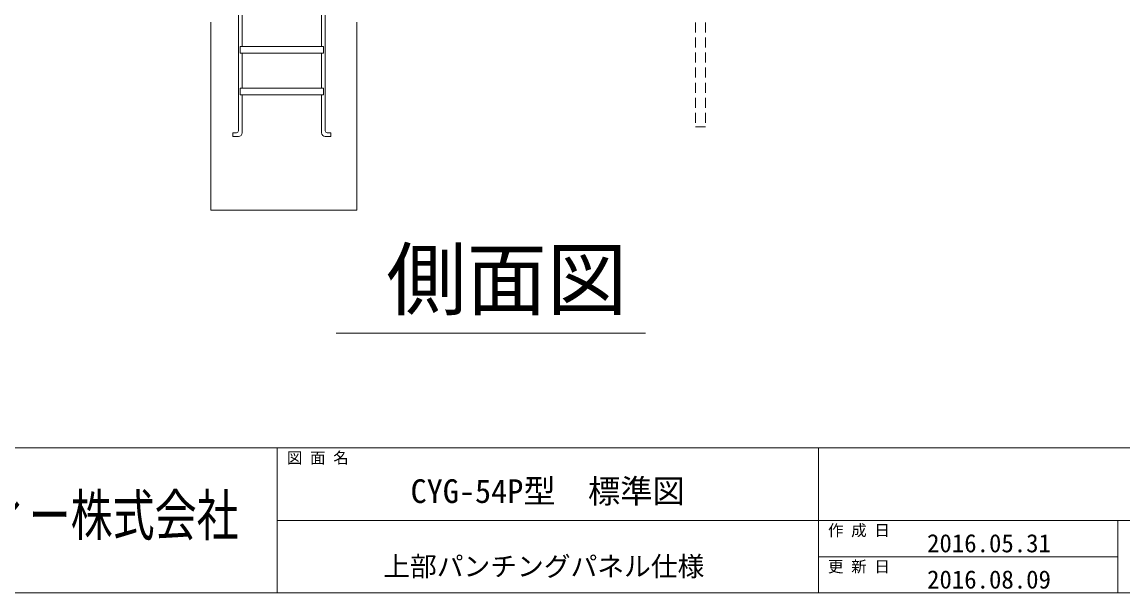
# Model space of a CAD drawing. Units: millimetres, scale not verified. Extents: x -9305 to 9305, y -6415 to 6415.
# Drawn here: x 316 to 5584, y -6415 to -3684 of the extents above; entities that cross this region are included whole.
import ezdxf
from ezdxf.enums import TextEntityAlignment as Align

# ---------------------------------------------------------------- set-up
doc = ezdxf.new("R2010")
doc.units = ezdxf.units.MM
doc.header["$LTSCALE"] = 40
doc.linetypes.add('DASHED1', pattern=[1.8, 1.2, -0.6])
for name, color, linetype, lineweight in [('0-3_CYG-36', 7, 'Continuous', 9), ('0-A_TEXT', 7, 'Continuous', 9), ('0-C_ﾛｺﾞ', 5, 'Continuous', 9), ('0-D_図面枠', 7, 'Continuous', 9)]:
    doc.layers.add(name, color=color, linetype=linetype, lineweight=lineweight)
doc.styles.add('ＭＳ ゴシック', font='')
doc.styles.get('ＭＳ ゴシック').set_extended_font_data('MS Gothic')

msp = doc.modelspace()

# ---------------------------------------------------------------- linework, layer by layer
at = {"layer": '0-3_CYG-36'}
for p, q in [((1218.9, -3684.44), (1218.9, -4584.44)), ((1351.5, -3634.66), (1351.5, -4204.76)), ((1369.4, -3801.81), (1369.4, -3634.66)), ((1749.47, -3636.65), (1749.47, -3801.81)), ((1767.38, -4204.76), (1767.38, -3636.65)), ((1918.9, -4584.44), (1918.9, -3684.76)), ((1369.4, -4000.8), (1369.4, -3833.64)), ((1749.47, -3833.64), (1749.47, -4000.8)), ((1369.4, -4213.71), (1369.4, -4032.63)), ((1749.47, -4032.63), (1749.47, -4213.71)), ((1351.5, -4231.62), (1324.63, -4231.62)), ((1767.38, -4231.62), (1794.24, -4231.62)), ((1218.9, -4584.44), (1918.9, -4584.44))]:
    msp.add_line(p, q, dxfattribs=at)
at = {"layer": '0-3_CYG-36', "linetype": 'DASHED1'}
for p, q in [((3538.02, -3686.51), (3538.02, -4186.43)), ((3586.62, -3686.51), (3586.62, -4186.43)), ((3538.02, -4186.43), (3586.62, -4186.43))]:
    msp.add_line(p, q, dxfattribs=at)
at = {"layer": '0-3_CYG-36'}
for points in [[(1758.42, -3833.64), (1360.45, -3833.64), (1360.45, -3801.81), (1758.42, -3801.81)], [(1758.42, -4032.63), (1360.45, -4032.63), (1360.45, -4000.8), (1758.42, -4000.8)]]:
    msp.add_lwpolyline(points, close=True, dxfattribs=at)
for points in [[(1324.63, -4231.62), (1324.63, -4213.71), (1342.54, -4213.71)], [(1794.24, -4231.62), (1794.24, -4213.71), (1776.34, -4213.71)]]:
    msp.add_lwpolyline(points, dxfattribs=at)
for centre, radius, start, end in [((1342.54, -4204.76), 8.96, 270, 0), ((1351.5, -4213.71), 17.91, 270, 0), ((1767.38, -4213.71), 17.91, 180, 270), ((1776.34, -4204.76), 8.96, 180, 270)]:
    msp.add_arc(centre, radius, start, end, dxfattribs=at)
at = {"layer": '0-A_TEXT'}
msp.add_line((1818.89, -5172.85), (3299.74, -5172.85), dxfattribs=at)
at = {"layer": '0-D_図面枠'}
for p, q in [((-9304.61, -5721.47), (9304.61, -5721.47)), ((1537.28, -5721.47), (1537.28, -6414.98)), ((4126.39, -5721.47), (4126.39, -6414.98)), ((1537.28, -6068.22), (9304.61, -6068.22)), ((5559.65, -6068.22), (5559.65, -6414.98)), ((5559.65, -6241.6), (4126.39, -6241.6))]:
    msp.add_line(p, q, dxfattribs=at)
msp.add_lwpolyline([(-9304.61, -6414.98), (9304.61, -6414.98), (9304.61, 6414.98), (-9304.61, 6414.98)], dxfattribs=at)

# ---------------------------------------------------------------- texts
at = {"layer": '0-A_TEXT', "style": 'ＭＳ ゴシック'}
msp.add_text('側面図', height=281.5, dxfattribs=at).set_placement((2059.04, -5140.12), align=Align.BOTTOM_LEFT)
at = {"layer": '0-C_ﾛｺﾞ', "color": 7, "style": 'ＭＳ ゴシック', "width": 0.75}
msp.add_text('日本セイフティー株式会社', height=196.5, dxfattribs=at).set_placement((-1059.46, -6200.01), align=Align.BOTTOM_LEFT)
at = {"layer": '0-D_図面枠', "style": 'ＭＳ ゴシック'}
for s, height, p in [('図 面 名', 54.23, (1583.52, -5812.08)), ('CYG-54P型\u3000標準図', 113.3, (2175.28, -6018.59)), ('作 成 日\u3000', 54.23, (4172.62, -6158.84)), ('2016.05.31', 87.12, (4646.41, -6246.68)), ('上部パンチングパネル仕様', 93.84, (2044.69, -6362.7)), ('更 新 日\u3000', 54.23, (4172.62, -6332.22)), ('2016.08.09', 87.12, (4646.41, -6420.06))]:
    msp.add_text(s, height=height, dxfattribs=at).set_placement(p, align=Align.BOTTOM_LEFT)

doc.saveas('drawing.dxf')
